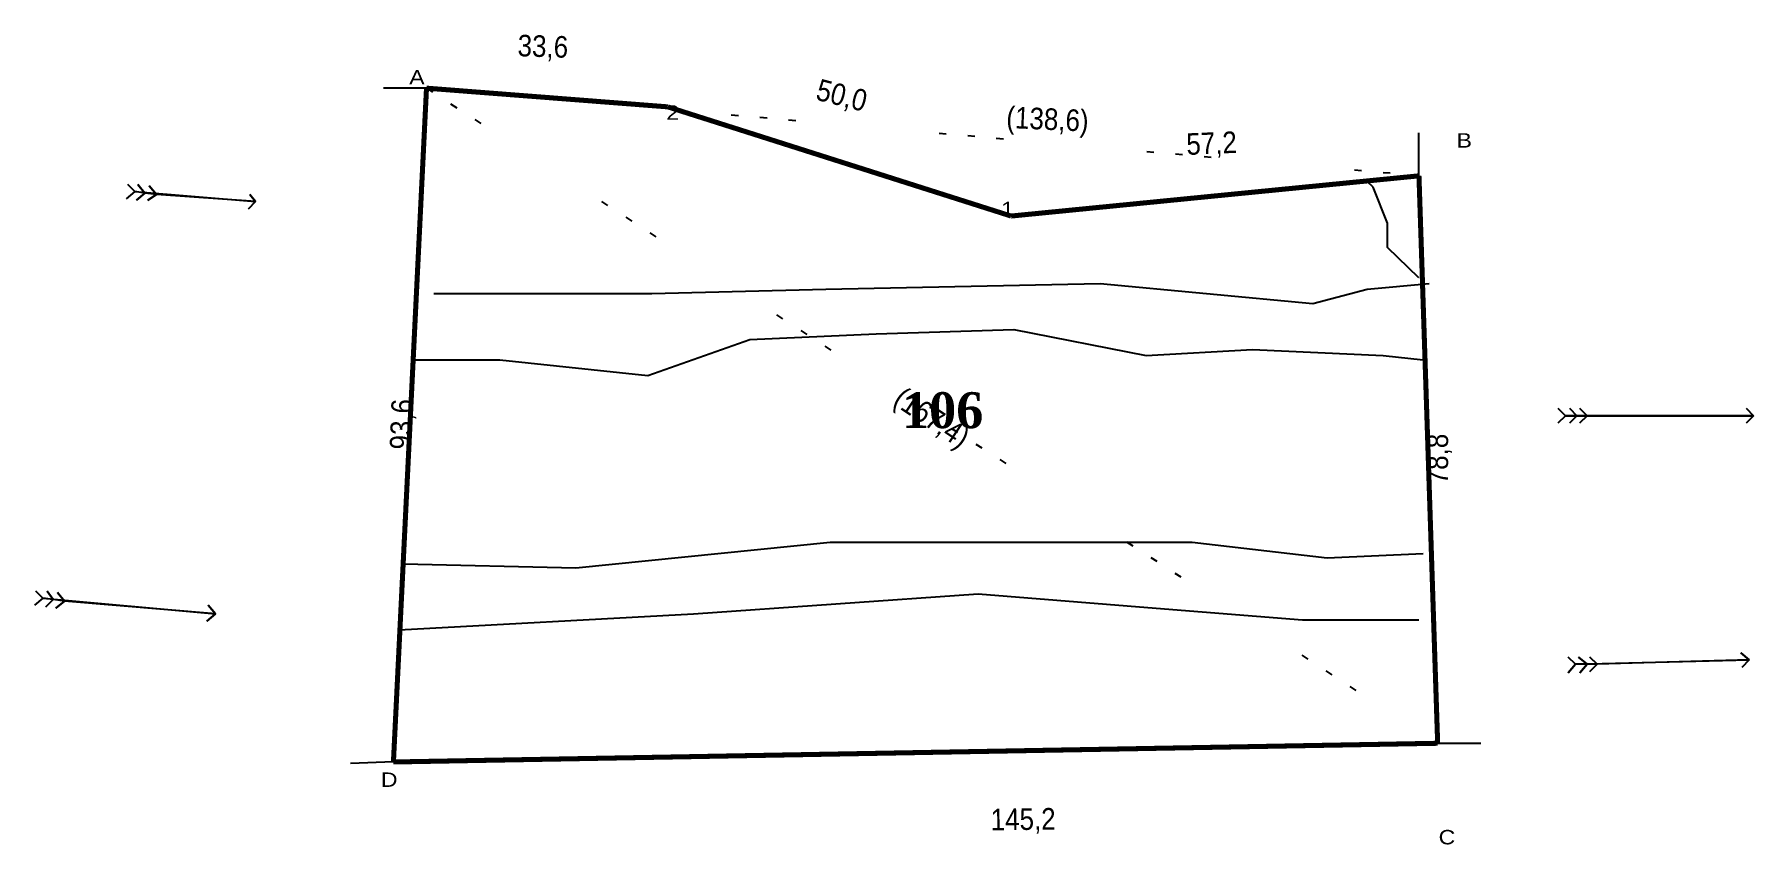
# Model space of a CAD drawing. Header units: metres. Extents: x 160 to 399, y 242 to 354.
import ezdxf
from ezdxf.enums import TextEntityAlignment as Align

# ---------------------------------------------------------------- set-up
doc = ezdxf.new("R2010")
doc.units = ezdxf.units.M
doc.linetypes.add('CHAINLINE', pattern=[29, -10, 1, -3, 1, -3, 1, -10])
for name, color, linetype in [('BLUE_STROKES', 5, 'Continuous'), ('BOUNDARY_DIMENSIONS', 220, 'Continuous'), ('CHAIN_LINES', 251, 'CHAINLINE'), ('CHAINLINE_DIMENSIONS', 251, 'Continuous'), ('SEPARATION_LINE', 7, 'Continuous'), ('STONES', 7, 'Continuous'), ('SURVEY_NUMBER', 1, 'Continuous')]:
    doc.layers.add(name, color=color, linetype=linetype)
doc.layers.add('BOUNDARY', color=1, linetype='Continuous', lineweight=100)
doc.styles.add('TIMES_NEW_ROMAN', font='timesbd.ttf')

msp = doc.modelspace()

# ---------------------------------------------------------------- linework, layer by layer
at = {"layer": 'BLUE_STROKES'}
for points in [[(173.76, 332.35), (172.56, 331.35)], [(173.76, 332.35), (172.76, 333.35)], [(172.76, 333.35), (173.76, 332.35)], [(173.76, 332.35), (190.54, 330.95)], [(175.16, 332.15), (173.76, 332.35)], [(175.16, 332.15), (174.16, 333.35)], [(174.16, 333.35), (175.16, 332.15)], [(176.76, 331.95), (175.76, 333.15)], [(175.76, 333.15), (176.76, 331.95)], [(345.93, 332.95), (345.13, 333.74)], [(347.93, 327.95), (345.93, 332.95)], [(175.16, 332.15), (173.96, 331.15)], [(173.96, 331.15), (175.16, 332.15)], [(176.76, 331.95), (175.16, 332.15)], [(176.76, 331.95), (175.56, 331.15)], [(175.56, 331.15), (176.76, 331.95)], [(190.54, 330.95), (176.76, 331.95)], [(190.54, 330.95), (189.54, 329.95)], [(189.54, 329.95), (190.54, 330.95)], [(190.54, 330.95), (189.74, 331.95)], [(189.74, 331.95), (190.54, 330.95)], [(347.93, 324.56), (347.93, 327.95)], [(352.32, 320.36), (347.93, 324.56)], [(215.31, 318.17), (230.88, 318.17)], [(230.88, 318.17), (245.66, 318.17)], [(245.66, 318.17), (269.83, 318.77)], [(269.83, 318.77), (307.98, 319.56)], [(307.98, 319.56), (337.54, 316.77)], [(337.54, 316.77), (345.13, 318.77)], [(345.13, 318.77), (353.72, 319.56)], [(245.07, 306.78), (259.25, 311.77)], [(259.25, 311.77), (276.82, 312.57)], [(276.82, 312.57), (296, 313.17)], [(296, 313.17), (314.37, 309.58)], [(212.51, 308.98), (224.49, 308.98)], [(224.49, 308.98), (245.07, 306.78)], [(314.37, 309.58), (329.15, 310.38)], [(329.15, 310.38), (347.33, 309.58)], [(347.33, 309.58), (352.92, 308.98)], [(372.69, 301.19), (371.69, 302.19)], [(374.29, 301.19), (373.29, 302.19)], [(373.29, 302.19), (374.29, 301.19)], [(375.69, 301.19), (374.69, 302.19)], [(374.69, 302.19), (375.69, 301.19)], [(398.86, 301.19), (397.86, 302.19)], [(397.86, 302.19), (398.86, 301.19)], [(372.69, 301.19), (371.69, 300.19)], [(371.69, 300.19), (372.69, 301.19)], [(372.69, 301.19), (398.86, 301.19)], [(374.29, 301.19), (372.69, 301.19)], [(374.29, 301.19), (373.29, 300.19)], [(373.29, 300.19), (374.29, 301.19)], [(375.69, 301.19), (374.29, 301.19)], [(375.69, 301.19), (374.69, 300.19)], [(374.69, 300.19), (375.69, 301.19)], [(398.86, 301.19), (375.69, 301.19)], [(398.86, 301.19), (397.86, 300.19)], [(397.86, 300.19), (398.86, 301.19)], [(235.08, 280.02), (270.43, 283.61)], [(270.43, 283.61), (302.39, 283.61)], [(302.39, 283.61), (320.76, 283.61)], [(320.76, 283.61), (339.54, 281.42)], [(211.11, 280.62), (235.08, 280.02)], [(339.54, 281.42), (352.92, 282.02)], [(160.98, 275.82), (159.78, 274.83)], [(160.98, 275.82), (159.98, 276.82)], [(159.98, 276.82), (160.98, 275.82)], [(160.98, 275.82), (184.95, 273.63)], [(162.38, 275.62), (160.98, 275.82)], [(162.38, 275.62), (161.38, 274.63)], [(161.38, 274.63), (162.38, 275.62)], [(162.38, 275.62), (161.58, 276.82)], [(161.58, 276.82), (162.38, 275.62)], [(163.98, 275.42), (162.38, 275.62)], [(163.98, 275.42), (162.78, 274.43)], [(162.78, 274.43), (163.98, 275.42)], [(163.98, 275.42), (162.98, 276.62)], [(162.98, 276.62), (163.98, 275.42)], [(184.95, 273.63), (163.98, 275.42)], [(251.46, 273.63), (291, 276.42)], [(291, 276.42), (315.77, 274.43)], [(184.95, 273.63), (183.75, 272.63)], [(183.75, 272.63), (184.95, 273.63)], [(184.95, 273.63), (183.95, 274.83)], [(183.95, 274.83), (184.95, 273.63)], [(210.51, 271.43), (251.46, 273.63)], [(315.77, 274.43), (336.14, 272.83)], [(336.14, 272.83), (352.32, 272.83)], [(398.26, 267.24), (397.06, 268.23)], [(397.06, 268.23), (398.26, 267.24)], [(374.09, 266.64), (373.09, 267.63)], [(374.09, 266.64), (373.09, 265.44)], [(373.09, 265.44), (374.09, 266.64)], [(374.09, 266.64), (398.26, 267.24)], [(375.69, 266.64), (374.09, 266.64)], [(375.69, 266.64), (374.49, 267.63)], [(374.49, 267.63), (375.69, 266.64)], [(375.69, 266.64), (374.69, 265.44)], [(374.69, 265.44), (375.69, 266.64)], [(377.09, 266.64), (375.69, 266.64)], [(377.09, 266.64), (376.09, 267.63)], [(376.09, 267.63), (377.09, 266.64)], [(377.09, 266.64), (376.09, 265.64)], [(376.09, 265.64), (377.09, 266.64)], [(398.26, 267.24), (377.09, 266.64)], [(398.26, 267.24), (397.26, 266.24)], [(397.26, 266.24), (398.26, 267.24)]]:
    msp.add_lwpolyline(points, dxfattribs=at)
at = {"layer": 'BOUNDARY', "const_width": 0.7}
for points in [[(209.71, 253.05), (214.31, 346.73)], [(214.31, 346.73), (247.86, 344.13)], [(247.86, 344.13), (295.6, 328.95)], [(295.6, 328.95), (352.32, 334.54)], [(352.32, 334.54), (354.92, 255.65)], [(354.92, 255.65), (209.71, 253.05)]]:
    msp.add_lwpolyline(points, dxfattribs=at)
at = {"layer": 'CHAIN_LINES', "linetype": 'CHAINLINE'}
for points in [[(209.71, 253.05), (214.31, 346.73)], [(352.32, 334.54), (214.31, 346.73)], [(214.31, 346.73), (354.92, 255.65)], [(354.92, 255.65), (352.32, 334.54)], [(354.92, 255.65), (209.71, 253.05)]]:
    msp.add_lwpolyline(points, dxfattribs=at)
at = {"layer": 'SEPARATION_LINE'}
for points in [[(214.31, 346.73), (208.32, 346.73)], [(352.32, 334.54), (352.32, 340.54)], [(354.92, 255.65), (360.91, 255.65)], [(209.71, 253.05), (203.72, 252.86)]]:
    msp.add_lwpolyline(points, dxfattribs=at)

# ---------------------------------------------------------------- texts
at = {"layer": 'BOUNDARY_DIMENSIONS', "width": 0.9}
for s, rotation, p in [('33,6', -1.9637, (230.5, 352.56)), ('50,0', -14.2645, (272.07, 345.75)), ('57,2', 2.4742, (323.48, 339.09)), ('93,6', 87.7094, (210.82, 300)), ('78,8', 90, (354.87, 295.17)), ('145,2', 0.7102, (297.28, 245.1))]:
    msp.add_text(s, height=3, rotation=rotation, dxfattribs=at).set_placement(p, align=Align.MIDDLE_CENTER)
at = {"layer": 'CHAINLINE_DIMENSIONS', "width": 0.9}
for s, rotation, p in [('(138,6)', -2.6026, (300.67, 342.44)), ('(167,4)', -33.6901, (284.61, 300.94))]:
    msp.add_text(s, height=3, rotation=rotation, dxfattribs=at).set_placement(p, align=Align.MIDDLE_CENTER)
at = {"layer": 'STONES', "width": 1.2}
for s, rotation, p in [('A', -0.6095, (212.99, 348.25)), ('C', -0.8551, (356.21, 242.6))]:
    msp.add_text(s, height=2, rotation=rotation, dxfattribs=at).set_placement(p, align=Align.MIDDLE_CENTER)
for s, p in [('2', (248.55, 343.33)), ('B', (358.62, 339.47)), ('1', (295.12, 329.93)), ('D', (209.12, 250.59))]:
    msp.add_text(s, height=2, dxfattribs=at).set_placement(p, align=Align.MIDDLE_CENTER)
at = {"layer": 'SURVEY_NUMBER', "style": 'TIMES_NEW_ROMAN'}
msp.add_text('106', height=5, dxfattribs=at).set_placement((286.08, 301.96), align=Align.MIDDLE_CENTER)

doc.saveas('drawing.dxf')
